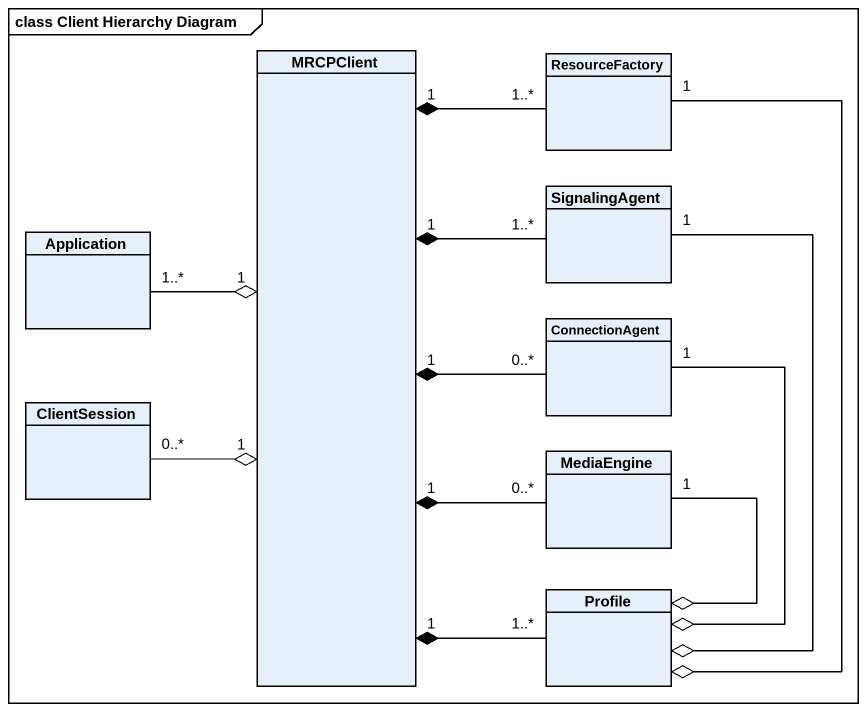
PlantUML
@startuml
mainframe class Client Hierarchy Diagram
hide circle
hide empty members
class MRCPClient
class ResourceFactory
class SignalingAgent
class Application
class ConnectionAgent
class ClientSession
class MediaEngine
class Profile
ResourceFactory "1..*" --* "1" MRCPClient
ResourceFactory "1" --o Profile
SignalingAgent "1..*" -left-* "1" MRCPClient
SignalingAgent "1" --o Profile
Application "1..*" -right-o "1" MRCPClient
ConnectionAgent "0..*" -left-* "1" MRCPClient
ConnectionAgent "1" --o Profile
ClientSession "0..*" -right-o "1" MRCPClient
MediaEngine "0..*" -left-* "1" MRCPClient
MediaEngine "1" --o Profile
Profile "1..*" -up-* "1" MRCPClient
@enduml
